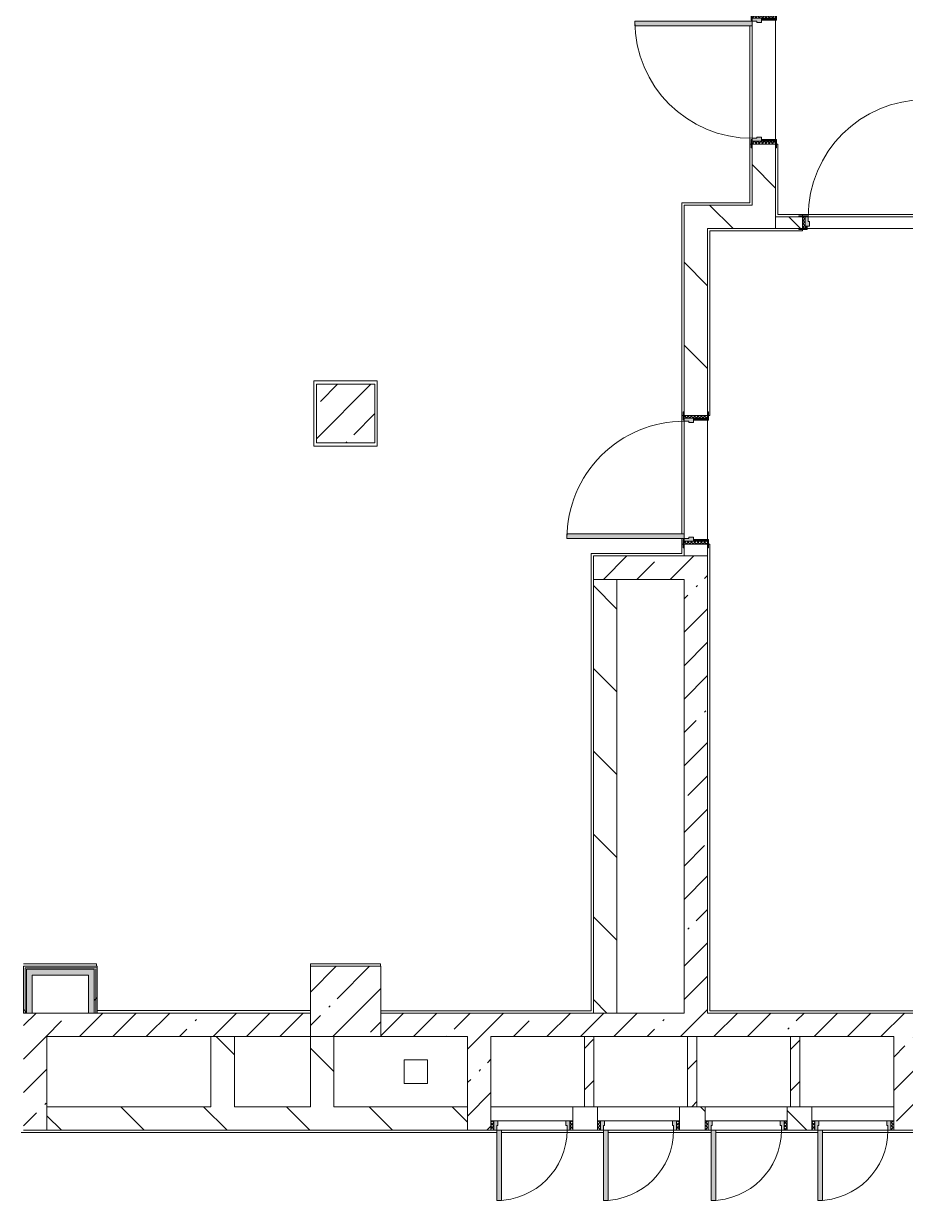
# Model space of a CAD drawing. Header units: millimetres. Extents: x 81610 to 276841, y -8553 to 29000.
# Drawn here: x 201541 to 209071, y 10300 to 20350 of the extents above; entities that cross this region are included whole.
import ezdxf

# ---------------------------------------------------------------- set-up
doc = ezdxf.new("R2010")
doc.units = ezdxf.units.MM
for name, color, linetype, lineweight, true_color in [('A-DOOR-3', 7, 'Continuous', 5, 0xe2e2e2), ('A-DOOR-4', 7, 'Continuous', 5, 0xaaaaaa), ('A-DOOR-FRAM-2', 7, 'Continuous', 5, 0xe2e2e2), ('A-DOOR-FRAM-3', 7, 'Continuous', 5, 0xaaaaaa), ('A-FLOR-2', 7, 'Continuous', 5, 0xaaaaaa), ('I-WALL-2', 7, 'Continuous', 5, 0xe7e7e7), ('I-WALL-3', 7, 'Continuous', 9, 0xe7e7e7), ('I-WALL-6', 7, 'Continuous', 5, 0x787878)]:
    doc.layers.add(name, color=color, linetype=linetype, lineweight=lineweight, true_color=true_color)
for name, color, linetype, lineweight in [('A-WALL', 7, 'Continuous', 9), ('I-WALL-4', 7, 'Continuous', 5), ('S-COLS-3', 7, 'Continuous', 5)]:
    doc.layers.add(name, color=color, linetype=linetype, lineweight=lineweight)
pattern_1 = [(45, (149830.96, 0), (-285.1231, 285.1231), []), (45, (150116.1, 0), (-285.1231, 285.1231), [504.031, -100.806, 16.764, -84.042])]
pattern_2 = [(135, (1751.41, 164.685), (-14.14214, -14.14214), []), (225, (1751.41, 164.685), (14.14214, -14.14214), [])]
pattern_3 = [(45, (-371.384, 164.685), (-14.1421, 14.1421), []), (135, (-371.384, 164.685), (-14.1421, -14.1421), [])]
pattern_4 = [(135, (149830.96, 0), (-353.5534, -353.5534), [])]
pattern_5 = [(45, (149830.96, 0), (-176.7767, 176.7767), [])]
pattern_6 = [(135, (1951.41, 164.685), (-14.14214, -14.14214), []), (225, (1951.41, 164.685), (14.14214, -14.14214), [])]
pattern_7 = [(45, (-171.384, 164.685), (-14.1421, 14.1421), []), (135, (-171.384, 164.685), (-14.1421, -14.1421), [])]
pattern_8 = [(45, (149830.96, 0), (-530.33, 530.33), []), (135, (149830.96, 0), (-530.33, -530.33), [])]

# ---------------------------------------------------------------- blocks, each defined once
blk = doc.blocks.new('BSC_Колонна _Прямоугольная - 600х600-23205375-1_11_3_птичка')
at = {"layer": 'S-COLS-3'}
h = blk.add_hatch(dxfattribs=at)
h.set_pattern_fill('FP_83', color=256, style=0, pattern_type=2)
h.set_pattern_definition([(45, (-54460, -12000), (-285.123, 285.123), []), (45, (-54174.88, -12000), (-285.123, 285.123), [504.031, -100.806, 16.764, -84.042])])
h.paths.add_polyline_path([(255, -300), (300, -300), (298, 300), (-300, 300), (-300, -300), (84, -300)])
for p, q in [((300, 300), (-300, 300)), ((-300, 300), (-300, -300)), ((300, -300), (300, 300)), ((-300, -300), (300, -300))]:
    blk.add_line(p, q, dxfattribs=at)
blk = doc.blocks.new('110_Дверь_СКБ_1Ст_Внутренняя1 - Д-12 1100x2100h_дверь в горячий цех-32113407-1_11_3_птичка')
at = {"layer": 'A-DOOR-3'}
h = blk.add_hatch(color=256, dxfattribs=at)
h.paths.add_polyline_path([(-512.5, 100), (-512.5, 20), (-477.5, 20), (-477.5, 60), (-487.5, 60), (-487.5, 100), (-497.5, 100)])
h.paths.add_polyline_path([(502.5, 60), (502.5, 20), (537.5, 20), (537.5, 100), (512.5, 100), (512.5, 60)])
at = {"layer": 'A-DOOR-4'}
h = blk.add_hatch(dxfattribs=at)
h.set_pattern_fill('FP_103', color=256, style=0, pattern_type=2)
h.set_pattern_definition(pattern_2)
h.paths.add_polyline_path([(537.5, -100), (562.5, -100), (562.5, 100), (537.5, 100)])
at = {"layer": 'A-DOOR-FRAM-2'}
for points in [[(-487.5, 100), (-447.5, 100), (-451.7, 1100), (-487.5, 1100), (-487.5, 120)], [(-567.5, 108), (-567.5, 100), (-497.5, 100), (-497.5, 108), (-537.5, 108)], [(522.5, 105), (522.5, 100), (592.5, 100), (592.5, 108), (522.5, 108)], [(-512.5, -100), (-497.5, -100), (-497.5, 20), (-512.5, 20)], [(522.5, -100), (537.5, -100), (537.5, 20), (522.5, 20)], [(-567.5, -108), (-497.5, -108), (-497.5, -100), (-567.5, -100)], [(522.5, -108), (592.5, -108), (592.5, -100), (522.5, -100)]]:
    blk.add_hatch(color=256, dxfattribs=at).paths.add_polyline_path(points)
at = {"layer": 'A-DOOR-FRAM-3'}
h = blk.add_hatch(dxfattribs=at)
h.set_pattern_fill('FP_104', color=256, style=0, pattern_type=2)
h.set_pattern_definition(pattern_3)
h.paths.add_polyline_path([(-537.5, -100), (-512.5, -100), (-512.5, 100), (-537.5, 100)])
at = {"layer": 'A-DOOR-4'}
for p, q in [((-487.5, 1100), (-487.5, 100)), ((-447.5, 1100), (-487.5, 1100)), ((-447.5, 100), (-447.5, 1100)), ((-487.5, 100), (-447.5, 100))]:
    blk.add_line(p, q, dxfattribs=at)
blk.add_arc((-487.5, 100), 1000, 360, 90, dxfattribs=at)
at = {"layer": 'A-DOOR-FRAM-3'}
for p, q in [((-497.5, 108), (-567.5, 108)), ((-567.5, 108), (-567.5, 100)), ((-497.5, 100), (-497.5, 108)), ((592.5, 108), (522.5, 108)), ((522.5, 108), (522.5, 100)), ((592.5, 100), (592.5, 108)), ((-567.5, 100), (-497.5, 100)), ((-512.5, 100), (-537.5, 100)), ((-537.5, 100), (-537.5, -100)), ((-487.5, 100), (-512.5, 100)), ((-512.5, 100), (-512.5, 20)), ((-512.5, -100), (-512.5, 100)), ((-497.5, 100), (-512.5, 100)), ((-512.5, 100), (-512.5, 99)), ((-512.5, 99), (-497.5, 99)), ((-512.5, 20), (-477.5, 20)), ((-497.5, 20), (-512.5, 20)), ((-512.5, 20), (-512.5, -100)), ((-497.5, 99), (-497.5, 100)), ((-497.5, -100), (-497.5, 20)), ((-487.5, 60), (-487.5, 100)), ((-477.5, 60), (-487.5, 60)), ((-477.5, 20), (-477.5, 60)), ((512.5, 60), (502.5, 60)), ((502.5, 60), (502.5, 20)), ((502.5, 20), (537.5, 20)), ((512.5, 100), (512.5, 60)), ((537.5, 100), (512.5, 100)), ((537.5, 100), (522.5, 100)), ((522.5, 100), (522.5, 99)), ((522.5, 100), (592.5, 100)), ((522.5, 99), (537.5, 99)), ((537.5, 20), (522.5, 20)), ((522.5, 20), (522.5, -100)), ((537.5, 20), (537.5, 100)), ((562.5, 100), (537.5, 100)), ((537.5, 100), (537.5, -100)), ((537.5, 99), (537.5, 100)), ((537.5, -100), (537.5, 20)), ((562.5, -100), (562.5, 100)), ((-497.5, -100), (-567.5, -100)), ((-567.5, -100), (-567.5, -108)), ((-537.5, -100), (-512.5, -100)), ((-512.5, -100), (-497.5, -100)), ((-497.5, -108), (-497.5, -100)), ((522.5, -100), (537.5, -100)), ((592.5, -100), (522.5, -100)), ((522.5, -100), (522.5, -108)), ((537.5, -100), (562.5, -100)), ((592.5, -108), (592.5, -100)), ((-567.5, -108), (-497.5, -108)), ((522.5, -108), (592.5, -108))]:
    blk.add_line(p, q, dxfattribs=at)
blk = doc.blocks.new('110_Дверь_СКБ_1Ст_Внутренняя1 - Д-11 1100x2100h_кладовые _все__ коридор _между помещениями блока столовой__ моечные _все_-32089444-1_11_3_птичка')
at = {"layer": 'A-DOOR-3'}
h = blk.add_hatch(color=256, dxfattribs=at)
h.paths.add_polyline_path([(502.5, -30), (537.5, -30), (537.5, 50), (512.5, 50), (512.5, 10), (502.5, 10), (502.5, -6)])
h.paths.add_polyline_path([(-477.5, -30), (-477.5, 10), (-487.5, 10), (-487.5, 50), (-512.5, 50), (-512.5, -30), (-487.5, -30)])
at = {"layer": 'A-DOOR-4'}
h = blk.add_hatch(dxfattribs=at)
h.set_pattern_fill('FP_79', color=256, style=0, pattern_type=2)
h.set_pattern_definition([(135, (1751.41, 114.685), (-14.14214, -14.14214), []), (225, (1751.41, 114.685), (14.14214, -14.14214), [])])
h.paths.add_polyline_path([(562.5, -50), (562.5, 50), (537.5, 50), (537.5, -50)])
at = {"layer": 'A-DOOR-FRAM-2'}
for points in [[(512.5, 50), (512.5, 1050), (472.5, 1050), (472.5, 50)], [(-512.5, 50), (-497.5, 50), (-497.5, 58), (-567.5, 58), (-567.5, 50), (-537.5, 50)], [(592.5, 50), (592.5, 58), (522.5, 58), (522.5, 50), (562.5, 50)], [(-567.5, -58), (-497.5, -58), (-497.5, -50), (-567.5, -50)], [(-497.5, -50), (-497.5, -30), (-512.5, -30), (-512.5, -50)], [(522.5, -50), (537.5, -50), (537.5, -30), (522.5, -30)], [(592.5, -58), (592.5, -50), (522.5, -50), (522.5, -58), (562.5, -58)]]:
    blk.add_hatch(color=256, dxfattribs=at).paths.add_polyline_path(points)
at = {"layer": 'A-DOOR-FRAM-3'}
h = blk.add_hatch(dxfattribs=at)
h.set_pattern_fill('FP_80', color=256, style=0, pattern_type=2)
h.set_pattern_definition([(45, (-371.384, 114.685), (-14.1421, 14.1421), []), (135, (-371.384, 114.685), (-14.1421, -14.1421), [])])
h.paths.add_polyline_path([(-537.5, -50), (-512.5, -50), (-512.5, 50), (-537.5, 50)])
at = {"layer": 'A-DOOR-4'}
for p, q in [((512.5, 1050), (472.5, 1050)), ((472.5, 1050), (472.5, 50)), ((512.5, 50), (512.5, 1050)), ((472.5, 50), (512.5, 50))]:
    blk.add_line(p, q, dxfattribs=at)
blk.add_arc((512.5, 50), 1000, 90, 180, dxfattribs=at)
at = {"layer": 'A-DOOR-FRAM-3'}
for p, q in [((-497.5, 58), (-567.5, 58)), ((-567.5, 58), (-567.5, 50)), ((-567.5, 50), (-497.5, 50)), ((-512.5, 50), (-537.5, 50)), ((-537.5, 50), (-537.5, -50)), ((-487.5, 50), (-512.5, 50)), ((-512.5, 50), (-512.5, -30)), ((-512.5, -50), (-512.5, 50)), ((-497.5, 50), (-512.5, 50)), ((-512.5, 50), (-512.5, 49)), ((-512.5, 49), (-497.5, 49)), ((-497.5, 50), (-497.5, 58)), ((-497.5, 49), (-497.5, 50)), ((-487.5, 10), (-487.5, 50)), ((-477.5, 10), (-487.5, 10)), ((-477.5, -30), (-477.5, 10)), ((512.5, 10), (502.5, 10)), ((502.5, 10), (502.5, -30)), ((512.5, 50), (512.5, 10)), ((537.5, 50), (512.5, 50)), ((592.5, 58), (522.5, 58)), ((522.5, 58), (522.5, 50)), ((537.5, 50), (522.5, 50)), ((522.5, 50), (522.5, 49)), ((522.5, 50), (592.5, 50)), ((522.5, 49), (537.5, 49)), ((537.5, -30), (537.5, 50)), ((562.5, 50), (537.5, 50)), ((537.5, 50), (537.5, -50)), ((537.5, 49), (537.5, 50)), ((562.5, -50), (562.5, 50)), ((592.5, 50), (592.5, 58)), ((-497.5, -50), (-567.5, -50)), ((-567.5, -50), (-567.5, -58)), ((-567.5, -58), (-497.5, -58)), ((-537.5, -50), (-512.5, -50)), ((-512.5, -30), (-477.5, -30)), ((-497.5, -30), (-512.5, -30)), ((-512.5, -30), (-512.5, -50)), ((-512.5, -50), (-497.5, -50)), ((-497.5, -50), (-497.5, -30)), ((-497.5, -58), (-497.5, -50)), ((502.5, -30), (537.5, -30)), ((537.5, -30), (522.5, -30)), ((522.5, -30), (522.5, -50)), ((522.5, -50), (537.5, -50)), ((592.5, -50), (522.5, -50)), ((522.5, -50), (522.5, -58)), ((522.5, -58), (592.5, -58)), ((537.5, -50), (537.5, -30)), ((537.5, -50), (562.5, -50)), ((592.5, -58), (592.5, -50))]:
    blk.add_line(p, q, dxfattribs=at)
blk = doc.blocks.new('BSC_Колонна _Прямоугольная - 500х500-V89-1_11_3_птичка')
at = {"layer": 'S-COLS-3'}
h = blk.add_hatch(dxfattribs=at)
h.set_pattern_fill('FP_122', color=256, style=0, pattern_type=2)
h.set_pattern_definition([(45, (-54460, -17020), (-285.123, 285.123), []), (45, (-54174.88, -17020), (-285.123, 285.123), [504.031, -100.806, 16.764, -84.042])])
h.paths.add_polyline_path([(250, -250), (250, 250), (-250, 250), (-250, -250), (115, -250)])
for p, q in [((250, 250), (-250, 250)), ((-250, 250), (-250, -250)), ((250, -250), (250, 250)), ((-250, -250), (250, -250))]:
    blk.add_line(p, q, dxfattribs=at)
blk = doc.blocks.new('110_Дверь_СКБ_1Ст - д-18 700x2100h_Технический шкаф ЭОМ и СС-23257539-1_11_3_птичка')
at = {"layer": 'A-DOOR-3'}
h = blk.add_hatch(color=256, dxfattribs=at)
h.paths.add_polyline_path([(-288, 100), (-313, 100), (-313, 20), (-278, 20), (-278, 60), (-288, 60)])
h.paths.add_polyline_path([(312, 100), (312, 60), (302, 60), (302, 20), (337, 20), (337, 100), (322, 100)])
at = {"layer": 'A-DOOR-4'}
h = blk.add_hatch(dxfattribs=at)
h.set_pattern_fill('FP_132', color=256, style=0, pattern_type=2)
h.set_pattern_definition(pattern_6)
h.paths.add_polyline_path([(337, 100), (337, 20), (362, 20), (362, 100)])
at = {"layer": 'A-DOOR-FRAM-2'}
blk.add_hatch(color=256, dxfattribs=at).paths.add_polyline_path([(312, 700), (272, 700), (272, 100), (312, 100), (312, 156)])
at = {"layer": 'A-DOOR-FRAM-3'}
h = blk.add_hatch(dxfattribs=at)
h.set_pattern_fill('FP_133', color=256, style=0, pattern_type=2)
h.set_pattern_definition(pattern_7)
h.paths.add_polyline_path([(-338, 100), (-338, 20), (-313, 20), (-313, 100)])
at = {"layer": 'A-DOOR-4'}
for p, q in [((312, 700), (272, 700)), ((272, 700), (272, 100)), ((312, 100), (312, 700)), ((272, 100), (312, 100))]:
    blk.add_line(p, q, dxfattribs=at)
blk.add_arc((312, 100), 600, 90, 180, dxfattribs=at)
at = {"layer": 'A-DOOR-FRAM-3'}
for p, q in [((-313, 100), (-338, 100)), ((-338, 100), (-338, 20)), ((-338, 20), (-313, 20)), ((-288, 100), (-313, 100)), ((-313, 100), (-313, 20)), ((-313, 20), (-313, 100)), ((-313, 20), (-278, 20)), ((-288, 60), (-288, 100)), ((-288, 100), (272, 100)), ((-278, 60), (-288, 60)), ((-278, 20), (-278, 60)), ((302, 20), (-278, 20)), ((312, 60), (302, 60)), ((302, 60), (302, 20)), ((302, 20), (337, 20)), ((312, 100), (312, 60)), ((337, 100), (312, 100)), ((337, 20), (337, 100)), ((362, 100), (337, 100)), ((337, 100), (337, 20)), ((337, 20), (362, 20)), ((362, 20), (362, 100))]:
    blk.add_line(p, q, dxfattribs=at)
blk = doc.blocks.new('110_Дверь_СКБ_1Ст - д-18 700x2100h_Технический шкаф ЭОМ и СС-V104-1_11_3_птичка')
at = {"layer": 'A-DOOR-3'}
h = blk.add_hatch(color=256, dxfattribs=at)
h.paths.add_polyline_path([(322, 100), (312, 100), (312, 60), (302, 60), (302, 20), (337, 20), (337, 100)])
h.paths.add_polyline_path([(-298, 100), (-313, 100), (-313, 20), (-278, 20), (-278, 60), (-288, 60), (-288, 100)])
at = {"layer": 'A-DOOR-4'}
h = blk.add_hatch(dxfattribs=at)
h.set_pattern_fill('FP_132', color=256, style=0, pattern_type=2)
h.set_pattern_definition(pattern_6)
h.paths.add_polyline_path([(337, 100), (337, 20), (362, 20), (362, 100)])
at = {"layer": 'A-DOOR-FRAM-2'}
blk.add_hatch(color=256, dxfattribs=at).paths.add_polyline_path([(272, 700), (272, 100), (312, 100), (312, 700), (281, 700)])
at = {"layer": 'A-DOOR-FRAM-3'}
h = blk.add_hatch(dxfattribs=at)
h.set_pattern_fill('FP_133', color=256, style=0, pattern_type=2)
h.set_pattern_definition(pattern_7)
h.paths.add_polyline_path([(-338, 100), (-338, 20), (-313, 20), (-313, 100)])
at = {"layer": 'A-DOOR-4'}
for p, q in [((312, 700), (272, 700)), ((272, 700), (272, 100)), ((312, 100), (312, 700)), ((272, 100), (312, 100))]:
    blk.add_line(p, q, dxfattribs=at)
blk.add_arc((312, 100), 600, 90, 180, dxfattribs=at)
at = {"layer": 'A-DOOR-FRAM-3'}
for p, q in [((-313, 100), (-338, 100)), ((-338, 100), (-338, 20)), ((-338, 20), (-313, 20)), ((-288, 100), (-313, 100)), ((-313, 100), (-313, 20)), ((-313, 20), (-313, 100)), ((-313, 20), (-278, 20)), ((-288, 60), (-288, 100)), ((-288, 100), (272, 100)), ((-278, 60), (-288, 60)), ((-278, 20), (-278, 60)), ((302, 20), (-278, 20)), ((312, 60), (302, 60)), ((302, 60), (302, 20)), ((302, 20), (337, 20)), ((312, 100), (312, 60)), ((337, 100), (312, 100)), ((337, 20), (337, 100)), ((362, 100), (337, 100)), ((337, 100), (337, 20)), ((337, 20), (362, 20)), ((362, 20), (362, 100))]:
    blk.add_line(p, q, dxfattribs=at)
blk = doc.blocks.new('110_Дверь_СКБ_1Ст_Внутренняя1 - Д-12 EIW 1100x2100h_кладовые _все__ коридор _между помещениями блока столовой__ моечные _все_-32936079-1_11_3_птичка')
at = {"layer": 'A-DOOR-3'}
h = blk.add_hatch(color=256, dxfattribs=at)
h.paths.add_polyline_path([(-512.5, 20), (-477.5, 20), (-477.5, 60), (-487.5, 60), (-487.5, 100), (-512.5, 100)])
h.paths.add_polyline_path([(502.5, 44), (502.5, 20), (537.5, 20), (537.5, 100), (512.5, 100), (512.5, 60), (502.5, 60)])
at = {"layer": 'A-DOOR-4'}
h = blk.add_hatch(dxfattribs=at)
h.set_pattern_fill('FP_103', color=256, style=0, pattern_type=2)
h.set_pattern_definition(pattern_2)
h.paths.add_polyline_path([(537.5, -100), (562.5, -100), (562.5, 100), (537.5, 100)])
at = {"layer": 'A-DOOR-FRAM-2'}
for points in [[(472.5, 120), (472.5, 100), (512.5, 100), (512.5, 1100), (472.5, 1100), (472.5, 178.7)], [(-567.5, 100), (-497.5, 100), (-497.5, 108), (-567.5, 108)], [(522.5, 100), (592.5, 100), (592.5, 108), (522.5, 108)], [(-512.5, -100), (-497.5, -100), (-497.5, 20), (-512.5, 20)], [(522.5, -100), (537.5, -100), (537.5, 20), (522.5, 20)], [(-567.5, -108), (-497.5, -108), (-497.5, -100), (-567.5, -100)], [(522.5, -108), (592.5, -108), (592.5, -100), (522.5, -100)]]:
    blk.add_hatch(color=256, dxfattribs=at).paths.add_polyline_path(points)
at = {"layer": 'A-DOOR-FRAM-3'}
h = blk.add_hatch(dxfattribs=at)
h.set_pattern_fill('FP_104', color=256, style=0, pattern_type=2)
h.set_pattern_definition(pattern_3)
h.paths.add_polyline_path([(-537.5, -100), (-512.5, -100), (-512.5, 100), (-537.5, 100)])
at = {"layer": 'A-DOOR-4'}
for p, q in [((512.5, 1100), (472.5, 1100)), ((472.5, 1100), (472.5, 100)), ((512.5, 100), (512.5, 1100)), ((472.5, 100), (512.5, 100))]:
    blk.add_line(p, q, dxfattribs=at)
blk.add_arc((512.5, 100), 1000, 90, 180, dxfattribs=at)
at = {"layer": 'A-DOOR-FRAM-3'}
for p, q in [((-497.5, 108), (-567.5, 108)), ((-567.5, 108), (-567.5, 100)), ((-497.5, 100), (-497.5, 108)), ((592.5, 108), (522.5, 108)), ((522.5, 108), (522.5, 100)), ((592.5, 100), (592.5, 108)), ((-567.5, 100), (-497.5, 100)), ((-512.5, 100), (-537.5, 100)), ((-537.5, 100), (-537.5, -100)), ((-487.5, 100), (-512.5, 100)), ((-512.5, 100), (-512.5, 20)), ((-512.5, -100), (-512.5, 100)), ((-497.5, 100), (-512.5, 100)), ((-512.5, 100), (-512.5, 99)), ((-512.5, 99), (-497.5, 99)), ((-512.5, 20), (-477.5, 20)), ((-497.5, 20), (-512.5, 20)), ((-512.5, 20), (-512.5, -100)), ((-497.5, 99), (-497.5, 100)), ((-497.5, -100), (-497.5, 20)), ((-487.5, 60), (-487.5, 100)), ((-477.5, 60), (-487.5, 60)), ((-477.5, 20), (-477.5, 60)), ((512.5, 60), (502.5, 60)), ((502.5, 60), (502.5, 20)), ((502.5, 20), (537.5, 20)), ((512.5, 100), (512.5, 60)), ((537.5, 100), (512.5, 100)), ((537.5, 100), (522.5, 100)), ((522.5, 100), (522.5, 99)), ((522.5, 100), (592.5, 100)), ((522.5, 99), (537.5, 99)), ((537.5, 20), (522.5, 20)), ((522.5, 20), (522.5, -100)), ((537.5, 20), (537.5, 100)), ((562.5, 100), (537.5, 100)), ((537.5, 100), (537.5, -100)), ((537.5, 99), (537.5, 100)), ((537.5, -100), (537.5, 20)), ((562.5, -100), (562.5, 100)), ((-497.5, -100), (-567.5, -100)), ((-567.5, -100), (-567.5, -108)), ((-537.5, -100), (-512.5, -100)), ((-512.5, -100), (-497.5, -100)), ((-497.5, -108), (-497.5, -100)), ((522.5, -100), (537.5, -100)), ((592.5, -100), (522.5, -100)), ((522.5, -100), (522.5, -108)), ((537.5, -100), (562.5, -100)), ((592.5, -108), (592.5, -100)), ((-567.5, -108), (-497.5, -108)), ((522.5, -108), (592.5, -108))]:
    blk.add_line(p, q, dxfattribs=at)

msp = doc.modelspace()

# ---------------------------------------------------------------- hatches: boundary and pattern name
at = {"layer": 'I-WALL-2'}
for points in [[(202144.8, 12225), (202144.8, 12275), (201616, 12275), (201616, 12225), (202094.8, 12225)], [(202144.8, 11900), (202144.8, 12225), (202094.8, 12225), (202094.8, 11900)]]:
    msp.add_hatch(color=256, dxfattribs=at).paths.add_polyline_path(points)
at = {"layer": 'I-WALL-3'}
msp.add_hatch(color=256, dxfattribs=at).paths.add_polyline_path([(201566, 11900), (201616, 11900), (201616, 12275), (201566, 12275), (201566, 12143.8)])
at = {"layer": 'I-WALL-4'}
h = msp.add_hatch(dxfattribs=at)
h.set_pattern_fill('FP_75', color=256, style=0, pattern_type=2)
h.set_pattern_definition(pattern_4)
h.paths.add_polyline_path([(207961, 18600), (207961, 19320), (207761, 19320), (207761, 18600)])
h.paths.add_polyline_path([(207961, 20420), (207961, 20520), (207761, 20520), (207761, 20420)])
h = msp.add_hatch(dxfattribs=at)
h.set_pattern_fill('FP_75', color=256, style=0, pattern_type=2)
h.set_pattern_definition(pattern_4)
h.paths.add_polyline_path([(207269.7, 15803.8), (207381, 15803.8), (207381, 15903.8), (207181, 15903.8), (207181, 15803.8)])
h.paths.add_polyline_path([(207381, 17003.8), (207381, 18800), (207181, 18800), (207181, 17003.8)])
h = msp.add_hatch(dxfattribs=at)
h.set_pattern_fill('FP_75', color=256, style=0, pattern_type=2)
h.set_pattern_definition(pattern_4)
h.paths.add_polyline_path([(207381, 18600), (207761, 18600), (207761, 18800), (207381, 18800)])
h = msp.add_hatch(dxfattribs=at)
h.set_pattern_fill('FP_45', color=256, style=0, pattern_type=2)
h.set_pattern_definition(pattern_1)
h.paths.add_polyline_path([(207161, 15603.8), (207181, 15603.8), (207181, 15803.8), (206406.2, 15803.8), (206406.2, 15603.8), (206606.2, 15603.8)])
h = msp.add_hatch(dxfattribs=at)
h.set_pattern_fill('FP_45', color=256, style=0, pattern_type=2)
h.set_pattern_definition(pattern_1)
h.paths.add_polyline_path([(207334.6, 11900), (207381, 11900), (207381, 15803.8), (207181, 15803.8), (207181, 11900)])
h = msp.add_hatch(dxfattribs=at)
h.set_pattern_fill('FP_75', color=256, style=0, pattern_type=2)
h.set_pattern_definition(pattern_4)
h.paths.add_polyline_path([(206406.2, 11900), (206606.2, 11900), (206606.2, 15603.8), (206406.2, 15603.8), (206406.2, 12143.8)])
h = msp.add_hatch(dxfattribs=at)
h.set_pattern_fill('FP_181', color=256, style=0, pattern_type=2)
h.set_pattern_definition(pattern_8)
h.paths.add_polyline_path([(201541, 11900), (201553.5, 11900), (201552.9, 12300), (201541, 12300), (201541, 12143.8)])
h = msp.add_hatch(dxfattribs=at)
h.set_pattern_fill('FP_181', color=256, style=0, pattern_type=2)
h.set_pattern_definition(pattern_8)
h.paths.add_polyline_path([(201553.5, 11900), (201566, 11900), (201560.9, 12287.5), (201553.5, 12287.5), (201553.5, 12143.8)])
h = msp.add_hatch(dxfattribs=at)
h.set_pattern_fill('FP_181', color=256, style=0, pattern_type=2)
h.set_pattern_definition(pattern_8)
h.paths.add_polyline_path([(202157.3, 11900), (202157.3, 12275), (202144.8, 12275), (202144.8, 11900)])
h = msp.add_hatch(dxfattribs=at)
h.set_pattern_fill('FP_181', color=256, style=0, pattern_type=2)
h.set_pattern_definition(pattern_8)
h.paths.add_polyline_path([(202157.3, 11900), (202169.8, 11900), (202169.8, 12275), (202157.3, 12275), (202157.3, 11921)])
h = msp.add_hatch(dxfattribs=at)
h.set_pattern_fill('FP_45', color=256, style=0, pattern_type=2)
h.set_pattern_definition(pattern_1)
h.paths.add_polyline_path([(208971, 11700), (209991, 11700), (209991, 11900), (204591, 11900), (204591, 11700), (208264.1, 11700)])
h.paths.add_polyline_path([(201741, 11700), (203991, 11700), (203991, 11900), (201541, 11900), (201541, 11700)])
h = msp.add_hatch(dxfattribs=at)
h.set_pattern_fill('FP_45', color=256, style=0, pattern_type=2)
h.set_pattern_definition(pattern_1)
h.paths.add_polyline_path([(201609.9, 10900), (201741, 10900), (201741, 11700), (201541, 11700), (201541, 10900)])
h = msp.add_hatch(dxfattribs=at)
h.set_pattern_fill('FP_75', color=256, style=0, pattern_type=2)
h.set_pattern_definition(pattern_4)
h.paths.add_polyline_path([(203341, 11100), (203341, 11700), (203141, 11700), (203141, 11100)])
h = msp.add_hatch(dxfattribs=at)
h.set_pattern_fill('FP_75', color=256, style=0, pattern_type=2)
h.set_pattern_definition(pattern_4)
h.paths.add_polyline_path([(204191, 11100), (204191, 11700), (203991, 11700), (203991, 11100), (204020, 11100)])
h = msp.add_hatch(dxfattribs=at)
h.set_pattern_fill('FP_45', color=256, style=0, pattern_type=2)
h.set_pattern_definition(pattern_1)
h.paths.add_polyline_path([(205531, 10900), (205531, 11700), (205331, 11700), (205331, 10900), (205483.6, 10900)])
h = msp.add_hatch(dxfattribs=at)
h.set_pattern_fill('FP_87', color=256, style=0, pattern_type=2)
h.set_pattern_definition(pattern_5)
h.paths.add_polyline_path([(206405.2, 11100), (206410.2, 11100), (206405.2, 11700), (206330.2, 11700), (206330.2, 11100)])
h = msp.add_hatch(dxfattribs=at)
h.set_pattern_fill('FP_87', color=256, style=0, pattern_type=2)
h.set_pattern_definition(pattern_5)
h.paths.add_polyline_path([(207290.2, 11100), (207290.2, 11700), (207210.2, 11700), (207210.2, 11100)])
h = msp.add_hatch(dxfattribs=at)
h.set_pattern_fill('FP_87', color=256, style=0, pattern_type=2)
h.set_pattern_definition(pattern_5)
h.paths.add_polyline_path([(208090.2, 11100), (208170.2, 11100), (208170.2, 11700), (208090.2, 11700), (208090.2, 11277)])
h = msp.add_hatch(dxfattribs=at)
h.set_pattern_fill('FP_45', color=256, style=0, pattern_type=2)
h.set_pattern_definition(pattern_1)
h.paths.add_polyline_path([(208971, 10900), (209171, 10900), (209171, 11700), (208971, 11700), (208971, 10980)])
h = msp.add_hatch(dxfattribs=at)
h.set_pattern_fill('FP_75', color=256, style=0, pattern_type=2)
h.set_pattern_definition(pattern_4)
h.paths.add_polyline_path([(201741, 10900), (205331, 10900), (205331, 11100), (201741, 11100), (201741, 10929.4)])
h.paths.add_polyline_path([(206231, 10900), (206441, 10900), (206441, 11100), (206231, 11100), (206231, 10980)])
h.paths.add_polyline_path([(207361, 10900), (207361, 11100), (207141, 11100), (207141, 10900)])
h.paths.add_polyline_path([(208061, 10900), (208271, 10900), (208271, 11100), (208061, 11100), (208061, 10980)])
at = {"layer": 'I-WALL-6'}
h = msp.add_hatch(dxfattribs=at)
h.set_pattern_fill('FP_74', color=256, style=0, pattern_type=2)
h.set_pattern_definition([(135, (149830.96, 0), (-377.1708, -377.1708), [533.4, -88.9, 17.78, -88.9]), (135, (149830.96, 376.94), (-377.1708, -377.1708), []), (50, (149830.96, 0), (637.6445, -55.7866), [66.675, -733.425]), (355, (149830.96, 0), (-123.3494, 668.699), [53.34, -586.74]), (100.451, (149884.1, -4.65), (514.299, 612.908), [56.665, -623.315]), (46.184, (149830.96, 177.8), (948.776, -147.15), [100.012, -1100.137]), (96.636, (149910, 165.5), (830.909, 865.997), [84.998, -934.973]), (351.184, (149831, 177.8), (830.918, 865.988), [80.01, -880.11]), (21, (149919.86, 133.35), (530.6506, -357.9283), [66.675, -733.425]), (326, (149919.86, 133.35), (216.308, 644.6585), [53.34, -586.74]), (71.451, (149964.1, 103.5), (746.9596, 286.7243), [56.665, -623.315]), (37.5, (149830.96, 0), (10.8105, 295.9426), [16.764, -562.864, 16.764, -578.866, -588.962]), (37.5, (149830.96, 0), (10.8105, 295.9426), [-1175.258, 16.764, -572.198]), (7.5, (149830.96, 0), (233.8692, 350.6318), [16.764, -322.834, 16.764, -549.529, -224.472]), (7.5, (149830.96, 0), (233.8692, 350.6318), [-905.891, 16.764, -207.708]), (327.5, (149632.7, 0), (474.5678, -20.0513), [16.764, -205.486, 16.764, -676.656, -920.115]), (327.5, (149632.7, 0), (474.5678, -20.0513), [-915.67, 16.764, -903.351]), (317.5, (149543.8, 0), (518.4522, 88.9934), [16.764, -272.161, 16.764, -443.738, -653.415]), (317.5, (149543.8, 0), (518.4522, 88.9934), [-749.427, 16.764, -636.651])])
h.paths.add_polyline_path([(210421, 18600), (210441, 18600), (210441, 18700), (209291, 18700), (209291, 18600), (210123.1, 18600)])
h.paths.add_polyline_path([(207961, 18600), (208191, 18600), (208191, 18700), (207961, 18700)])

# ---------------------------------------------------------------- linework, layer by layer
at = {"layer": 'A-FLOR-2'}
for p, q in [((207741, 20330), (207741, 18820)), ((207741, 19320), (207753, 19320)), ((207969, 19320), (207981, 19320)), ((207981, 19320), (207981, 18720)), ((207161, 18820), (207741, 18820)), ((207161, 18820), (207161, 15993.8)), ((209201, 18720), (207981, 18720)), ((208191, 18720), (208191, 18708)), ((208191, 18580), (207401, 18580)), ((207401, 18580), (207401, 17003.8)), ((208191, 18592), (208191, 18580)), ((204020, 16742), (204020, 17298)), ((204020, 17298), (204561, 17298)), ((204561, 17298), (204561, 16742)), ((207173, 17003.8), (207161, 17003.8)), ((207401, 17003.8), (207389, 17003.8)), ((204561, 16742), (204020, 16742)), ((207161, 15953.8), (207161, 15823.8)), ((207161, 15903.8), (207173, 15903.8)), ((207389, 15903.8), (207401, 15903.8)), ((207401, 15903.8), (207401, 11920)), ((206386.2, 11920), (206386.2, 15823.8)), ((206386.2, 15823.8), (207161, 15823.8)), ((201540, 12320), (202163.5, 12320)), ((202163.5, 12320), (202163.5, 12300)), ((203991, 12300), (203991, 12320)), ((203991, 12320), (204588.7, 12320)), ((204588.7, 12320), (204588.7, 12300)), ((202169, 11921), (203991, 11921)), ((204591, 11920), (206386.2, 11920)), ((207401, 11920), (209971, 11920)), ((204791, 11500), (204991, 11500)), ((204791, 11300), (204791, 11500)), ((204991, 11500), (204991, 11300)), ((204991, 11300), (204791, 11300)), ((205581, 10880), (201521, 10880)), ((206491, 10880), (205621, 10880)), ((207411, 10880), (206531, 10880)), ((208321, 10880), (207451, 10880)), ((211211, 10880), (208361, 10880))]:
    msp.add_line(p, q, dxfattribs=at)
at = {"layer": 'A-WALL'}
for p, q in [((206606.2, 15603.8), (206406.2, 15603.8)), ((201553.5, 11900), (201553.5, 12287.5)), ((202169.8, 12287.5), (201553.5, 12287.5)), ((201566, 11900), (201566, 12275)), ((202144.8, 12275), (201566, 12275)), ((202144.8, 11900), (202144.8, 12275)), ((202157.3, 11900), (202157.3, 12275)), ((206406.2, 11900), (206606.2, 11900)), ((203341, 11700), (203141, 11700)), ((206410.2, 11700), (206330.2, 11700)), ((207290.2, 11700), (207210.2, 11700)), ((208170.2, 11700), (208090.2, 11700)), ((201741, 11100), (201741, 10900)), ((205331, 11100), (205331, 10900)), ((206330.2, 11100), (206410.2, 11100)), ((207210.2, 11100), (207290.2, 11100)), ((208090.2, 11100), (208170.2, 11100))]:
    msp.add_line(p, q, dxfattribs=at)
at = {"layer": 'I-WALL-4'}
for p, q in [((207761, 19370), (207761, 20330)), ((207961, 20380), (207961, 19360)), ((207761, 19290), (207761, 18800)), ((207961, 18600), (207961, 19290)), ((207181, 18800), (207181, 17033.8)), ((207761, 18800), (207181, 18800)), ((208161, 18700), (207961, 18700)), ((208241, 18700), (209201, 18700)), ((207381, 17033.8), (207381, 18600)), ((207381, 18600), (208161, 18600)), ((209251, 18600), (208231, 18600)), ((207181, 15993.8), (207181, 16953.8)), ((207381, 16963.8), (207381, 15943.8)), ((206406.2, 15803.8), (206406.2, 11900)), ((206406.2, 15803.8), (207381, 15803.8)), ((207181, 15873.8), (207181, 15803.8)), ((207381, 15803.8), (207381, 15873.8)), ((207381, 11900), (207381, 15803.8)), ((206606.2, 15603.8), (207181, 15603.8)), ((206606.2, 11900), (206606.2, 15603.8)), ((207181, 15603.8), (207181, 11900)), ((201541, 12300), (201541, 11900)), ((202169.8, 12300), (201541, 12300)), ((202169.8, 11900), (202169.8, 12300)), ((201616, 11900), (201616, 12225)), ((201616, 12225), (202094.8, 12225)), ((202094.8, 12225), (202094.8, 11900)), ((203991, 11900), (201541, 11900)), ((201541, 11900), (201616, 11900)), ((202094.8, 11900), (202169.8, 11900)), ((206406.2, 11900), (204591, 11900)), ((207181, 11900), (206606.2, 11900)), ((209991, 11900), (207381, 11900)), ((201741, 11700), (203141, 11700)), ((201741, 11100), (201741, 11700)), ((203141, 11700), (203141, 11100)), ((203341, 11700), (203991, 11700)), ((203341, 11100), (203341, 11700)), ((203991, 11700), (203991, 11100)), ((204191, 11100), (204191, 11700)), ((204591, 11700), (205331, 11700)), ((205331, 11700), (205331, 11100)), ((205531, 11700), (206330.2, 11700)), ((205531, 10980), (205531, 11700)), ((206330.2, 11700), (206330.2, 11100)), ((206410.2, 11700), (207210.2, 11700)), ((206410.2, 11100), (206410.2, 11700)), ((207210.2, 11700), (207210.2, 11100)), ((207290.2, 11700), (208090.2, 11700)), ((207290.2, 11100), (207290.2, 11700)), ((208090.2, 11700), (208090.2, 11100)), ((208170.2, 11700), (208971, 11700)), ((208170.2, 11100), (208170.2, 11700)), ((208971, 11700), (208971, 10980)), ((203141, 11100), (201741, 11100)), ((203991, 11100), (203341, 11100)), ((205331, 11100), (204191, 11100)), ((205531, 11100), (206330.2, 11100)), ((206231, 11100), (206231, 10980)), ((206410.2, 11100), (207210.2, 11100)), ((206441, 10980), (206441, 11100)), ((207141, 11100), (207141, 10980)), ((207290.2, 11100), (208090.2, 11100)), ((207361, 10980), (207361, 11100)), ((208061, 11100), (208061, 10980)), ((208170.2, 11100), (208971, 11100)), ((208271, 10980), (208271, 11100)), ((201541, 10900), (205531, 10900)), ((206231, 10900), (206441, 10900)), ((207141, 10900), (207361, 10900)), ((208061, 10900), (208271, 10900)), ((208971, 10900), (211191, 10900))]:
    msp.add_line(p, q, dxfattribs=at)

# ---------------------------------------------------------------- block references
at = {"layer": 'A-DOOR-4'}
for name, p, rotation in [('110_Дверь_СКБ_1Ст_Внутренняя1 - Д-12 EIW 1100x2100h_кладовые _все__ коридор _между помещениями блока столовой__ моечные _все_-32936079-1_11_3_птичка', (207861, 19857.5), 89.99999999999991), ('110_Дверь_СКБ_1Ст_Внутренняя1 - Д-12 1100x2100h_дверь в горячий цех-32113407-1_11_3_птичка', (207281, 16441.3), 89.99999999999991), ('110_Дверь_СКБ_1Ст - д-18 700x2100h_Технический шкаф ЭОМ и СС-23257539-1_11_3_птичка', (205893.5, 11000), 180), ('110_Дверь_СКБ_1Ст - д-18 700x2100h_Технический шкаф ЭОМ и СС-V104-1_11_3_птичка', (206803.5, 11000), 180), ('110_Дверь_СКБ_1Ст - д-18 700x2100h_Технический шкаф ЭОМ и СС-V104-1_11_3_птичка', (207723.5, 11000), 180), ('110_Дверь_СКБ_1Ст - д-18 700x2100h_Технический шкаф ЭОМ и СС-23257539-1_11_3_птичка', (208633.5, 11000), 180)]:
    msp.add_blockref(name, p, dxfattribs=dict(at, rotation=rotation))
msp.add_blockref('110_Дверь_СКБ_1Ст_Внутренняя1 - Д-11 1100x2100h_кладовые _все__ коридор _между помещениями блока столовой__ моечные _все_-32089444-1_11_3_птичка', (208728.5, 18650), dxfattribs=at)
at = {"layer": 'S-COLS-3'}
for name, p in [('BSC_Колонна _Прямоугольная - 500х500-V89-1_11_3_птичка', (204291, 17020)), ('BSC_Колонна _Прямоугольная - 600х600-23205375-1_11_3_птичка', (204291, 12000))]:
    msp.add_blockref(name, p, dxfattribs=at)

doc.saveas('drawing.dxf')
